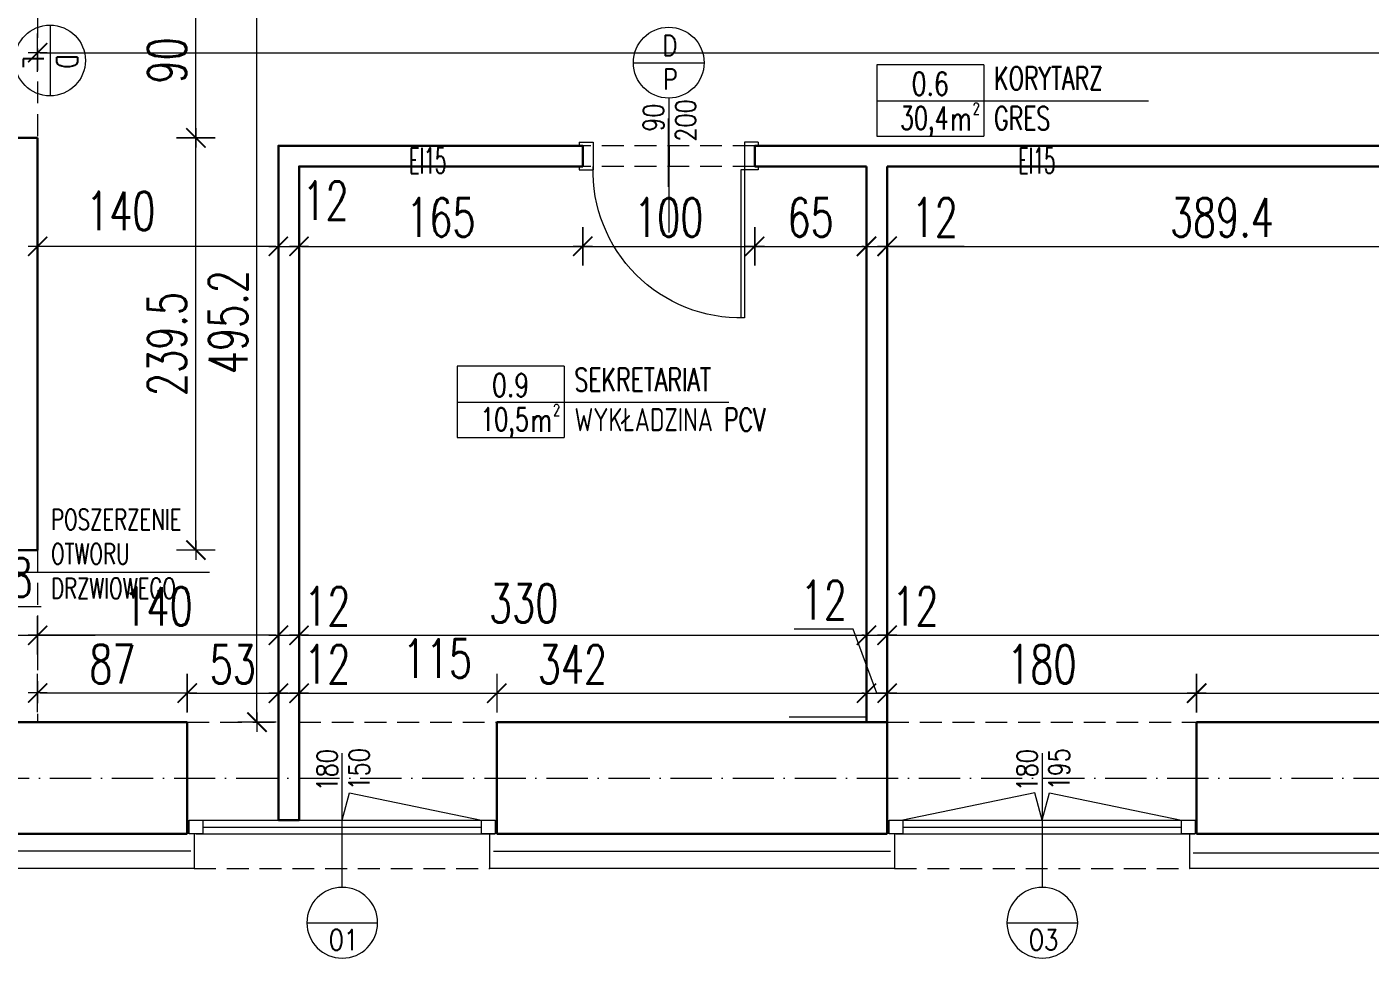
# Model space of a CAD drawing. Header units: millimetres. Extents: x -105266 to 178069, y 491 to 168574.
# Drawn here: x -44919 to -44138, y 55707 to 56249 of the extents above; entities that cross this region are included whole.
import ezdxf
from ezdxf.enums import TextEntityAlignment as Align

# ---------------------------------------------------------------- set-up
doc = ezdxf.new("R2010")
doc.units = ezdxf.units.MM
doc.linetypes.add('ACAD_ISO10W100', pattern=[18, 12, -3, 0, -3])
doc.linetypes.add('DASHED', pattern=[19.05, 12.7, -6.35])
doc.layers.get('defpoints').update_dxf_attribs({"color": 4})
for name, color, linetype, lineweight in [('A-izolacja', 4, 'BATTING', 5), ('A-murowane', 2, 'Continuous', 30), ('A-nad', 4, 'DASHED', 15), ('A-wykończenia', 6, 'Continuous', 13), ('A01_OSIE', 9, 'ACAD_ISO10W100', 9), ('A05_SCIANY', 1, 'Continuous', 20), ('A07_DRZWI_OKNA', 4, 'Continuous', 5), ('A08_OPIS DRZWI_OKIEN', 9, 'Continuous', 9), ('A16_OPIS_POM', 2, 'Continuous', 9), ('A17_OPIS_WARSTW', 32, 'Continuous', 9), ('stolarka', 1, 'Continuous', 5)]:
    doc.layers.add(name, color=color, linetype=linetype, lineweight=lineweight)
doc.styles.add('ROMANS', font='romans', dxfattribs={"width": 0.7})
doc.styles.add('WYM', font='ROMANS.SHX', dxfattribs={"width": 0.75})
doc.styles.add('X', font='ROMANS.shx', dxfattribs={"width": 0.5})
doc.linetypes.add('BATTING', pattern='A,0.00254,-2.54,[134,ltypeshp.shx,S=2.54,R=0,X=-2.54,Y=0],-5.08,[134,ltypeshp.shx,S=2.54,R=180,X=2.54,Y=0],-2.54', length=10.16254)
doc.dimstyles.new('PM-100', dxfattribs={"dimscale": 2.8, "dimtxt": 8, "dimasz": 0.5, "dimexe": 0, "dimexo": 0, "dimgap": 2, "dimtad": 1, "dimdec": 1, "dimrnd": 0.1, "dimzin": 13, "dimdsep": 46, "dimtxsty": 'ROMANS', "dimblk": 'Q', "dimcen": 0, "dimse1": 1, "dimse2": 1, "dimclrd": 256, "dimclre": 251, "dimclrt": 41, "dimadec": 1, "dimazin": 0, "dimtfac": 1, "dimtdec": 1, "dimtix": 1, "dimtmove": 1, "dimatfit": 0, "dimldrblk": 'NONE', "dimfxl": 1, "dimtolj": 1, "dimtzin": 13, "dimlwd": -1, "dimlwe": 0, "dimarcsym": 0})

# ---------------------------------------------------------------- blocks, each defined once
blk = doc.blocks.new('A$C4C256CE4')
at = {"layer": 'stolarka'}
for p, q in [((8, -27.5), (170, -27.5)), ((4, -35.5), (178, -35.5)), ((8, -31.5), (170, -31.5))]:
    blk.add_line(p, q, dxfattribs=at)
for points in [[(0, -27.5), (8, -27.5), (8, -35.5), (0, -35.5), (0, -27.5)], [(170, -27.5), (178, -27.5), (178, -35.5), (170, -35.5), (170, -27.5)]]:
    blk.add_lwpolyline(points, dxfattribs=at)
blk = doc.blocks.new('drzwi opis')
for p, q in [((-29.3, 124.9), (29.3, 124.9)), ((0, 95.6), (0, -15.6))]:
    blk.add_line(p, q)
blk.add_circle((0, 124.9), 29.3)
at = {"style": 'ROMANS', "width": 0.7}
for tag, p in [('WDNR', (1.1, 127.5)), ('WDPPOZ', (0, 102.7))]:
    blk.add_attdef(tag, text='', height=17, dxfattribs=at).set_placement(p, align=Align.CENTER)
for tag, p in [('WDS', (-4.1, -6)), ('WDH', (22.5, -6.4))]:
    blk.add_attdef(tag, text='', height=17, rotation=90, dxfattribs=at).set_placement(p, align=Align.CENTER)
blk = doc.blocks.new('opis-pomieszczenie')
for p, q in [((0, 21.79), (0, -21.42)), ((-64.77, 0), (99.88, 0))]:
    blk.add_line(p, q)
blk.add_lwpolyline([(0, 21.79), (-64.77, 21.79), (-64.77, -21.42), (0, -21.42)])
at = {"style": 'ROMANS', "width": 0.7}
for s, height, p in [('2', 7.15, (-4.55, -8.35)), ('m', 14.3, (-13.79, -17.95))]:
    blk.add_text(s, height=height, dxfattribs=at).set_placement(p, align=Align.CENTER)
blk.add_attdef('NR', text='', height=14.3, dxfattribs=at).set_placement((-32.39, 2.83), align=Align.CENTER)
for tag, p in [('POMIESZCZENIE', (6.3, 3.88)), ('POS', (6.3, -17.57))]:
    blk.add_attdef(tag, p, '', height=14.3, dxfattribs=at)
blk.add_attdef('POW', text='', height=14.3, dxfattribs=at).set_placement((-27, -17.41), align=Align.RIGHT)
blk = doc.blocks.new('Q')
for p, q in [((0, 8), (0, -8)), ((-4, 0), (4, 0))]:
    blk.add_line(p, q)
at = {"const_width": 0.7}
blk.add_lwpolyline([(4, 4), (-4, -4)], dxfattribs=at)
blk = doc.blocks.new('*D143')
at = {"layer": 'A17_OPIS_WARSTW', "transparency": 16777216}
blk.add_line((-44911.31, 56233.7), (-42961.11, 56233.7), dxfattribs=at)
at = {"layer": 'defpoints', "color": 0, "transparency": 16777216}
for p in [(-44912.71, 56315.55), (-42959.71, 56320.55), (-42959.71, 56233.7)]:
    blk.add_point(p, dxfattribs=at)
at = {"layer": 'A17_OPIS_WARSTW', "transparency": 16777216, "xscale": 1.399999999999999, "yscale": 1.399999999999999, "zscale": 1.399999999999999, "rotation": 180}
blk.add_blockref('Q', (-44912.71, 56233.7), dxfattribs=at)
at = {"layer": 'A17_OPIS_WARSTW', "transparency": 16777216, "xscale": 1.399999999999999, "yscale": 1.399999999999999, "zscale": 1.399999999999999}
blk.add_blockref('Q', (-42959.71, 56233.7), dxfattribs=at)
at = {"layer": 'A17_OPIS_WARSTW', "color": 41, "transparency": 16777216, "insert": (-43924.1, 56246.9), "char_height": 22.4, "attachment_point": 5, "style": 'ROMANS'}
blk.add_mtext('\\A1;1953', dxfattribs=at)
blk = doc.blocks.new('_None')
blk = doc.blocks.new('*D146')
at = {"layer": 'A17_OPIS_WARSTW', "transparency": 16777216}
blk.add_line((-44759.31, 55895.1), (-44432.11, 55895.1), dxfattribs=at)
at = {"layer": 'defpoints', "color": 0, "transparency": 16777216}
for p in [(-44760.71, 55944.64), (-44430.71, 55934.64), (-44430.71, 55895.1)]:
    blk.add_point(p, dxfattribs=at)
at = {"layer": 'A17_OPIS_WARSTW', "transparency": 16777216, "xscale": 1.399999999999999, "yscale": 1.399999999999999, "zscale": 1.399999999999999, "rotation": 180}
blk.add_blockref('Q', (-44760.71, 55895.1), dxfattribs=at)
at = {"layer": 'A17_OPIS_WARSTW', "transparency": 16777216, "xscale": 1.399999999999999, "yscale": 1.399999999999999, "zscale": 1.399999999999999}
blk.add_blockref('Q', (-44430.71, 55895.1), dxfattribs=at)
at = {"layer": 'A17_OPIS_WARSTW', "color": 41, "transparency": 16777216, "insert": (-44630.08, 55913.65), "char_height": 22.4, "attachment_point": 5, "style": 'ROMANS'}
blk.add_mtext('\\A1;330', dxfattribs=at)
blk = doc.blocks.new('*D147')
at = {"layer": 'A17_OPIS_WARSTW', "transparency": 16777216}
blk.add_line((-44417.31, 55895.1), (-43690.21, 55895.1), dxfattribs=at)
at = {"layer": 'defpoints', "color": 0, "transparency": 16777216}
for p in [(-44418.71, 55895.1), (-43688.81, 55895.1), (-43688.81, 55895.1)]:
    blk.add_point(p, dxfattribs=at)
at = {"layer": 'A17_OPIS_WARSTW', "transparency": 16777216, "xscale": 1.399999999999999, "yscale": 1.399999999999999, "zscale": 1.399999999999999, "rotation": 180}
blk.add_blockref('Q', (-44418.71, 55895.1), dxfattribs=at)
at = {"layer": 'A17_OPIS_WARSTW', "transparency": 16777216, "xscale": 1.399999999999999, "yscale": 1.399999999999999, "zscale": 1.399999999999999}
blk.add_blockref('Q', (-43688.81, 55895.1), dxfattribs=at)
at = {"layer": 'A17_OPIS_WARSTW', "color": 41, "transparency": 16777216, "insert": (-44053.76, 55911.9), "char_height": 22.4, "attachment_point": 5, "style": 'ROMANS'}
blk.add_mtext('\\A1;729.9', dxfattribs=at)
blk = doc.blocks.new('*D315')
at = {"layer": 'A17_OPIS_WARSTW', "transparency": 16777216}
blk.add_line((-44774.11, 56121.16), (-44911.31, 56121.16), dxfattribs=at)
at = {"layer": 'defpoints', "color": 0, "transparency": 16777216}
for p in [(-44912.71, 56123.69), (-44912.71, 56121.16), (-44772.71, 56121.16)]:
    blk.add_point(p, dxfattribs=at)
at = {"layer": 'A17_OPIS_WARSTW', "transparency": 16777216, "xscale": 1.399999999999999, "yscale": 1.399999999999999, "zscale": 1.399999999999999, "rotation": 180}
blk.add_blockref('Q', (-44912.71, 56121.16), dxfattribs=at)
at = {"layer": 'A17_OPIS_WARSTW', "transparency": 16777216, "xscale": 1.399999999999999, "yscale": 1.399999999999999, "zscale": 1.399999999999999}
blk.add_blockref('Q', (-44772.71, 56121.16), dxfattribs=at)
at = {"layer": 'A17_OPIS_WARSTW', "color": 41, "transparency": 16777216, "insert": (-44864.38, 56141.69), "char_height": 22.4, "attachment_point": 5, "style": 'ROMANS'}
blk.add_mtext('\\A1;140', dxfattribs=at)
blk = doc.blocks.new('*D166')
at = {"layer": 'A17_OPIS_WARSTW', "ltscale": 0.9, "transparency": 16777216}
blk.add_line((-44785.17, 55846.04), (-44785.17, 56338.44), dxfattribs=at)
at = {"layer": 'defpoints', "color": 0, "ltscale": 0.9, "transparency": 16777216}
for p in [(-44851.04, 56339.84), (-44785.17, 56339.84), (-44818.56, 55844.64)]:
    blk.add_point(p, dxfattribs=at)
at = {"layer": 'A17_OPIS_WARSTW', "ltscale": 0.9, "transparency": 16777216, "xscale": 1.399999999999999, "yscale": 1.399999999999999, "zscale": 1.399999999999999}
for p, rotation in [((-44785.17, 56339.84), 90), ((-44785.17, 55844.64), 270)]:
    blk.add_blockref('Q', p, dxfattribs=dict(at, rotation=rotation))
at = {"layer": 'A17_OPIS_WARSTW', "color": 41, "ltscale": 0.9, "transparency": 16777216, "insert": (-44801.97, 56077.12), "char_height": 22.4, "attachment_point": 5, "rotation": 90, "style": 'ROMANS'}
blk.add_mtext('\\A1;495.2', dxfattribs=at)
blk = doc.blocks.new('*D332')
at = {"layer": 'A17_OPIS_WARSTW', "ltscale": 0.9, "transparency": 16777216}
blk.add_line((-44911.31, 55861.57), (-44827.11, 55861.57), dxfattribs=at)
at = {"layer": 'defpoints', "color": 0, "ltscale": 0.9, "transparency": 16777216}
for p in [(-44825.71, 55861.57), (-44912.71, 55845.84), (-44825.71, 55845.84)]:
    blk.add_point(p, dxfattribs=at)
at = {"layer": 'A17_OPIS_WARSTW', "ltscale": 0.9, "transparency": 16777216, "xscale": 1.399999999999999, "yscale": 1.399999999999999, "zscale": 1.399999999999999, "rotation": 180}
blk.add_blockref('Q', (-44912.71, 55861.57), dxfattribs=at)
at = {"layer": 'A17_OPIS_WARSTW', "ltscale": 0.9, "transparency": 16777216, "xscale": 1.399999999999999, "yscale": 1.399999999999999, "zscale": 1.399999999999999}
blk.add_blockref('Q', (-44825.71, 55861.57), dxfattribs=at)
at = {"layer": 'A17_OPIS_WARSTW', "color": 41, "ltscale": 0.9, "transparency": 16777216, "insert": (-44869.21, 55878.37), "char_height": 22.4, "attachment_point": 5, "style": 'ROMANS'}
blk.add_mtext('\\A1;87', dxfattribs=at)
blk = doc.blocks.new('*D333')
at = {"layer": 'A17_OPIS_WARSTW', "ltscale": 0.9, "transparency": 16777216}
blk.add_line((-44824.31, 55861.45), (-44774.11, 55861.45), dxfattribs=at)
at = {"layer": 'defpoints', "color": 0, "ltscale": 0.9, "transparency": 16777216}
for p in [(-44772.71, 55861.45), (-44825.71, 55844.64), (-44772.71, 55844.64)]:
    blk.add_point(p, dxfattribs=at)
at = {"layer": 'A17_OPIS_WARSTW', "ltscale": 0.9, "transparency": 16777216, "xscale": 1.399999999999999, "yscale": 1.399999999999999, "zscale": 1.399999999999999, "rotation": 180}
blk.add_blockref('Q', (-44825.71, 55861.45), dxfattribs=at)
at = {"layer": 'A17_OPIS_WARSTW', "ltscale": 0.9, "transparency": 16777216, "xscale": 1.399999999999999, "yscale": 1.399999999999999, "zscale": 1.399999999999999}
blk.add_blockref('Q', (-44772.71, 55861.45), dxfattribs=at)
at = {"layer": 'A17_OPIS_WARSTW', "color": 41, "ltscale": 0.9, "transparency": 16777216, "insert": (-44799.21, 55878.25), "char_height": 22.4, "attachment_point": 5, "style": 'ROMANS'}
blk.add_mtext('\\A1;53', dxfattribs=at)
blk = doc.blocks.new('*D334')
at = {"layer": 'A17_OPIS_WARSTW', "ltscale": 0.9, "transparency": 16777216}
blk.add_line((-44771.31, 55861.45), (-44432.11, 55861.45), dxfattribs=at)
at = {"layer": 'defpoints', "color": 0, "ltscale": 0.9, "transparency": 16777216}
for p in [(-44430.71, 55861.45), (-44772.71, 55844.64), (-44430.71, 55844.64)]:
    blk.add_point(p, dxfattribs=at)
at = {"layer": 'A17_OPIS_WARSTW', "ltscale": 0.9, "transparency": 16777216, "xscale": 1.399999999999999, "yscale": 1.399999999999999, "zscale": 1.399999999999999, "rotation": 180}
blk.add_blockref('Q', (-44772.71, 55861.45), dxfattribs=at)
at = {"layer": 'A17_OPIS_WARSTW', "ltscale": 0.9, "transparency": 16777216, "xscale": 1.399999999999999, "yscale": 1.399999999999999, "zscale": 1.399999999999999}
blk.add_blockref('Q', (-44430.71, 55861.45), dxfattribs=at)
at = {"layer": 'A17_OPIS_WARSTW', "color": 41, "ltscale": 0.9, "transparency": 16777216, "insert": (-44601.71, 55878.25), "char_height": 22.4, "attachment_point": 5, "style": 'ROMANS'}
blk.add_mtext('\\A1;342', dxfattribs=at)
blk = doc.blocks.new('*D335')
at = {"layer": 'A17_OPIS_WARSTW', "ltscale": 0.9, "transparency": 16777216}
for p, q in [((-44438.41, 55898.76), (-44472.76, 55898.76)), ((-44424.71, 55861.45), (-44438.41, 55898.76)), ((-44432.11, 55861.45), (-44433.51, 55861.45)), ((-44430.71, 55861.45), (-44418.71, 55861.45)), ((-44430.71, 55861.45), (-44418.71, 55861.45)), ((-44417.31, 55861.45), (-44415.91, 55861.45))]:
    blk.add_line(p, q, dxfattribs=at)
at = {"layer": 'defpoints', "color": 0, "ltscale": 0.9, "transparency": 16777216}
for p in [(-44418.71, 55861.45), (-44430.71, 55844.64), (-44418.71, 55844.64)]:
    blk.add_point(p, dxfattribs=at)
at = {"layer": 'A17_OPIS_WARSTW', "ltscale": 0.9, "transparency": 16777216, "xscale": 1.399999999999999, "yscale": 1.399999999999999, "zscale": 1.399999999999999}
blk.add_blockref('Q', (-44430.71, 55861.45), dxfattribs=at)
at = {"layer": 'A17_OPIS_WARSTW', "ltscale": 0.9, "transparency": 16777216, "xscale": 1.399999999999999, "yscale": 1.399999999999999, "zscale": 1.399999999999999, "rotation": 180}
blk.add_blockref('Q', (-44418.71, 55861.45), dxfattribs=at)
at = {"layer": 'A17_OPIS_WARSTW', "color": 41, "ltscale": 0.9, "transparency": 16777216, "insert": (-44455.58, 55915.56), "char_height": 22.4, "attachment_point": 5, "style": 'ROMANS'}
blk.add_mtext('\\A1;12', dxfattribs=at)
blk = doc.blocks.new('*D336')
at = {"layer": 'A17_OPIS_WARSTW', "ltscale": 0.9, "transparency": 16777216}
blk.add_line((-44417.31, 55861.45), (-44240.11, 55861.45), dxfattribs=at)
at = {"layer": 'defpoints', "color": 0, "ltscale": 0.9, "transparency": 16777216}
for p in [(-44238.71, 55861.45), (-44418.71, 55844.64), (-44238.71, 55844.64)]:
    blk.add_point(p, dxfattribs=at)
at = {"layer": 'A17_OPIS_WARSTW', "ltscale": 0.9, "transparency": 16777216, "xscale": 1.399999999999999, "yscale": 1.399999999999999, "zscale": 1.399999999999999, "rotation": 180}
blk.add_blockref('Q', (-44418.71, 55861.45), dxfattribs=at)
at = {"layer": 'A17_OPIS_WARSTW', "ltscale": 0.9, "transparency": 16777216, "xscale": 1.399999999999999, "yscale": 1.399999999999999, "zscale": 1.399999999999999}
blk.add_blockref('Q', (-44238.71, 55861.45), dxfattribs=at)
at = {"layer": 'A17_OPIS_WARSTW', "color": 41, "ltscale": 0.9, "transparency": 16777216, "insert": (-44328.71, 55878.25), "char_height": 22.4, "attachment_point": 5, "style": 'ROMANS'}
blk.add_mtext('\\A1;180', dxfattribs=at)
blk = doc.blocks.new('*D337')
at = {"layer": 'A17_OPIS_WARSTW', "ltscale": 0.9, "transparency": 16777216}
blk.add_line((-44237.31, 55861.45), (-43936.11, 55861.45), dxfattribs=at)
at = {"layer": 'defpoints', "color": 0, "ltscale": 0.9, "transparency": 16777216}
for p in [(-43934.71, 55861.45), (-44238.71, 55844.64), (-43934.71, 55844.64)]:
    blk.add_point(p, dxfattribs=at)
at = {"layer": 'A17_OPIS_WARSTW', "ltscale": 0.9, "transparency": 16777216, "xscale": 1.399999999999999, "yscale": 1.399999999999999, "zscale": 1.399999999999999, "rotation": 180}
blk.add_blockref('Q', (-44238.71, 55861.45), dxfattribs=at)
at = {"layer": 'A17_OPIS_WARSTW', "ltscale": 0.9, "transparency": 16777216, "xscale": 1.399999999999999, "yscale": 1.399999999999999, "zscale": 1.399999999999999}
blk.add_blockref('Q', (-43934.71, 55861.45), dxfattribs=at)
at = {"layer": 'A17_OPIS_WARSTW', "color": 41, "ltscale": 0.9, "transparency": 16777216, "insert": (-44086.71, 55878.25), "char_height": 22.4, "attachment_point": 5, "style": 'ROMANS'}
blk.add_mtext('\\A1;304', dxfattribs=at)
blk = doc.blocks.new('*D349')
at = {"layer": 'A17_OPIS_WARSTW', "ltscale": 0.9, "transparency": 16777216}
for p, q in [((-44432.11, 56121.16), (-44433.51, 56121.16)), ((-44430.71, 56121.16), (-44418.71, 56121.16)), ((-44430.71, 56121.16), (-44418.71, 56121.16)), ((-44373.86, 56121.16), (-44418.71, 56121.16)), ((-44417.31, 56121.16), (-44415.91, 56121.16))]:
    blk.add_line(p, q, dxfattribs=at)
at = {"layer": 'defpoints', "color": 0, "ltscale": 0.9, "transparency": 16777216}
for p in [(-44430.71, 56121.16), (-44418.71, 56121.16), (-44418.71, 56121.16)]:
    blk.add_point(p, dxfattribs=at)
at = {"layer": 'A17_OPIS_WARSTW', "ltscale": 0.9, "transparency": 16777216, "xscale": 1.399999999999999, "yscale": 1.399999999999999, "zscale": 1.399999999999999}
blk.add_blockref('Q', (-44430.71, 56121.16), dxfattribs=at)
at = {"layer": 'A17_OPIS_WARSTW', "ltscale": 0.9, "transparency": 16777216, "xscale": 1.399999999999999, "yscale": 1.399999999999999, "zscale": 1.399999999999999, "rotation": 180}
blk.add_blockref('Q', (-44418.71, 56121.16), dxfattribs=at)
at = {"layer": 'A17_OPIS_WARSTW', "color": 41, "ltscale": 0.9, "transparency": 16777216, "insert": (-44391.04, 56137.96), "char_height": 22.4, "attachment_point": 5, "style": 'ROMANS'}
blk.add_mtext('\\A1;12', dxfattribs=at)
blk = doc.blocks.new('*D350')
at = {"layer": 'A17_OPIS_WARSTW', "ltscale": 0.9, "transparency": 16777216}
blk.add_line((-44417.31, 56121.16), (-44030.75, 56121.16), dxfattribs=at)
at = {"layer": 'defpoints', "color": 0, "ltscale": 0.9, "transparency": 16777216}
for p in [(-44029.35, 56167.64), (-44418.71, 56121.16), (-44029.35, 56121.16)]:
    blk.add_point(p, dxfattribs=at)
at = {"layer": 'A17_OPIS_WARSTW', "ltscale": 0.9, "transparency": 16777216, "xscale": 1.399999999999999, "yscale": 1.399999999999999, "zscale": 1.399999999999999, "rotation": 180}
blk.add_blockref('Q', (-44418.71, 56121.16), dxfattribs=at)
at = {"layer": 'A17_OPIS_WARSTW', "ltscale": 0.9, "transparency": 16777216, "xscale": 1.399999999999999, "yscale": 1.399999999999999, "zscale": 1.399999999999999}
blk.add_blockref('Q', (-44029.35, 56121.16), dxfattribs=at)
at = {"layer": 'A17_OPIS_WARSTW', "color": 41, "ltscale": 0.9, "transparency": 16777216, "insert": (-44224.03, 56137.96), "char_height": 22.4, "attachment_point": 5, "style": 'ROMANS'}
blk.add_mtext('\\A1;389.4', dxfattribs=at)
blk = doc.blocks.new('*D182')
at = {"layer": 'A17_OPIS_WARSTW', "ltscale": 0.9, "transparency": 16777216}
for p, q in [((-44774.11, 56121.16), (-44775.51, 56121.16)), ((-44772.71, 56121.16), (-44760.71, 56121.16)), ((-44759.31, 56121.16), (-44757.91, 56121.16))]:
    blk.add_line(p, q, dxfattribs=at)
at = {"layer": 'defpoints', "color": 0, "ltscale": 0.9, "transparency": 16777216}
for p in [(-44772.71, 56121.16), (-44760.71, 56121.16), (-44760.71, 56121.16)]:
    blk.add_point(p, dxfattribs=at)
at = {"layer": 'A17_OPIS_WARSTW', "ltscale": 0.9, "transparency": 16777216, "xscale": 1.399999999999999, "yscale": 1.399999999999999, "zscale": 1.399999999999999}
blk.add_blockref('Q', (-44772.71, 56121.16), dxfattribs=at)
at = {"layer": 'A17_OPIS_WARSTW', "ltscale": 0.9, "transparency": 16777216, "xscale": 1.399999999999999, "yscale": 1.399999999999999, "zscale": 1.399999999999999, "rotation": 180}
blk.add_blockref('Q', (-44760.71, 56121.16), dxfattribs=at)
at = {"layer": 'A17_OPIS_WARSTW', "color": 41, "ltscale": 0.9, "transparency": 16777216, "insert": (-44745.3, 56147.74), "char_height": 22.4, "attachment_point": 5, "style": 'ROMANS'}
blk.add_mtext('\\A1;12', dxfattribs=at)
blk = doc.blocks.new('*D183')
at = {"layer": 'A17_OPIS_WARSTW', "ltscale": 0.9, "transparency": 16777216}
for p, q in [((-44774.11, 55861.45), (-44775.51, 55861.45)), ((-44772.71, 55861.45), (-44760.71, 55861.45)), ((-44759.31, 55861.45), (-44757.91, 55861.45))]:
    blk.add_line(p, q, dxfattribs=at)
at = {"layer": 'defpoints', "color": 0, "ltscale": 0.9, "transparency": 16777216}
for p in [(-44772.71, 55861.45), (-44760.71, 55861.45), (-44760.71, 55861.45)]:
    blk.add_point(p, dxfattribs=at)
at = {"layer": 'A17_OPIS_WARSTW', "ltscale": 0.9, "transparency": 16777216, "xscale": 1.399999999999999, "yscale": 1.399999999999999, "zscale": 1.399999999999999}
blk.add_blockref('Q', (-44772.71, 55861.45), dxfattribs=at)
at = {"layer": 'A17_OPIS_WARSTW', "ltscale": 0.9, "transparency": 16777216, "xscale": 1.399999999999999, "yscale": 1.399999999999999, "zscale": 1.399999999999999, "rotation": 180}
blk.add_blockref('Q', (-44760.71, 55861.45), dxfattribs=at)
at = {"layer": 'A17_OPIS_WARSTW', "color": 41, "ltscale": 0.9, "transparency": 16777216, "insert": (-44744.24, 55878.25), "char_height": 22.4, "attachment_point": 5, "style": 'ROMANS'}
blk.add_mtext('\\A1;12', dxfattribs=at)
blk = doc.blocks.new('*D184')
at = {"layer": 'A17_OPIS_WARSTW', "ltscale": 0.9, "transparency": 16777216}
blk.add_line((-44759.31, 55861.45), (-44647.11, 55861.45), dxfattribs=at)
at = {"layer": 'defpoints', "color": 0, "ltscale": 0.9, "transparency": 16777216}
for p in [(-44760.71, 55861.45), (-44645.71, 55861.45), (-44645.71, 55861.45)]:
    blk.add_point(p, dxfattribs=at)
at = {"layer": 'A17_OPIS_WARSTW', "ltscale": 0.9, "transparency": 16777216, "xscale": 1.399999999999999, "yscale": 1.399999999999999, "zscale": 1.399999999999999, "rotation": 180}
blk.add_blockref('Q', (-44760.71, 55861.45), dxfattribs=at)
at = {"layer": 'A17_OPIS_WARSTW', "ltscale": 0.9, "transparency": 16777216, "xscale": 1.399999999999999, "yscale": 1.399999999999999, "zscale": 1.399999999999999}
blk.add_blockref('Q', (-44645.71, 55861.45), dxfattribs=at)
at = {"layer": 'A17_OPIS_WARSTW', "color": 41, "ltscale": 0.9, "transparency": 16777216, "insert": (-44680.27, 55881.64), "char_height": 22.4, "attachment_point": 5, "style": 'ROMANS'}
blk.add_mtext('\\A1;115', dxfattribs=at)
blk = doc.blocks.new('*D186')
at = {"layer": 'A17_OPIS_WARSTW', "ltscale": 0.9, "transparency": 16777216}
for p, q in [((-44941.71, 55895.1), (-44947.31, 55911.9)), ((-44947.31, 55911.9), (-44910.72, 55911.9)), ((-44969.31, 55895.1), (-44914.11, 55895.1))]:
    blk.add_line(p, q, dxfattribs=at)
at = {"layer": 'defpoints', "color": 0, "ltscale": 0.9, "transparency": 16777216}
for p in [(-44970.71, 55895.1), (-44912.71, 55895.1), (-44912.71, 55895.1)]:
    blk.add_point(p, dxfattribs=at)
at = {"layer": 'A17_OPIS_WARSTW', "ltscale": 0.9, "transparency": 16777216, "xscale": 1.399999999999999, "yscale": 1.399999999999999, "zscale": 1.399999999999999, "rotation": 180}
blk.add_blockref('Q', (-44970.71, 55895.1), dxfattribs=at)
at = {"layer": 'A17_OPIS_WARSTW', "ltscale": 0.9, "transparency": 16777216, "xscale": 1.399999999999999, "yscale": 1.399999999999999, "zscale": 1.399999999999999}
blk.add_blockref('Q', (-44912.71, 55895.1), dxfattribs=at)
at = {"layer": 'A17_OPIS_WARSTW', "color": 41, "ltscale": 0.9, "transparency": 16777216, "insert": (-44929.01, 55928.7), "char_height": 22.4, "attachment_point": 5, "style": 'ROMANS'}
blk.add_mtext('\\A1;58', dxfattribs=at)
blk = doc.blocks.new('*D199')
at = {"layer": 'A17_OPIS_WARSTW', "ltscale": 0.9, "transparency": 16777216}
blk.add_line((-44820.69, 55946.04), (-44820.69, 56182.79), dxfattribs=at)
at = {"layer": 'defpoints', "color": 0, "ltscale": 0.9, "transparency": 16777216}
for p in [(-44858.15, 56184.19), (-44820.69, 56184.19), (-44858.15, 55944.64)]:
    blk.add_point(p, dxfattribs=at)
at = {"layer": 'A17_OPIS_WARSTW', "ltscale": 0.9, "transparency": 16777216, "xscale": 1.399999999999999, "yscale": 1.399999999999999, "zscale": 1.399999999999999}
for p, rotation in [((-44820.69, 56184.19), 90), ((-44820.69, 55944.64), 270)]:
    blk.add_blockref('Q', p, dxfattribs=dict(at, rotation=rotation))
at = {"layer": 'A17_OPIS_WARSTW', "color": 41, "ltscale": 0.9, "transparency": 16777216, "insert": (-44837.49, 56064.41), "char_height": 22.4, "attachment_point": 5, "rotation": 90, "style": 'ROMANS'}
blk.add_mtext('\\A1;239.5', dxfattribs=at)
blk = doc.blocks.new('*D200')
at = {"layer": 'A17_OPIS_WARSTW', "ltscale": 0.9, "transparency": 16777216}
blk.add_line((-44820.69, 56185.59), (-44820.69, 56272.79), dxfattribs=at)
at = {"layer": 'defpoints', "color": 0, "ltscale": 0.9, "transparency": 16777216}
for p in [(-44858.15, 56274.19), (-44820.69, 56274.19), (-44858.15, 56184.19)]:
    blk.add_point(p, dxfattribs=at)
at = {"layer": 'A17_OPIS_WARSTW', "ltscale": 0.9, "transparency": 16777216, "xscale": 1.399999999999999, "yscale": 1.399999999999999, "zscale": 1.399999999999999}
for p, rotation in [((-44820.69, 56274.19), 90), ((-44820.69, 56184.19), 270)]:
    blk.add_blockref('Q', p, dxfattribs=dict(at, rotation=rotation))
at = {"layer": 'A17_OPIS_WARSTW', "color": 41, "ltscale": 0.9, "transparency": 16777216, "insert": (-44837.49, 56229.19), "char_height": 22.4, "attachment_point": 5, "rotation": 90, "style": 'ROMANS'}
blk.add_mtext('\\A1;90', dxfattribs=at)
blk = doc.blocks.new('A$C0E2605D4')
at = {"layer": 'A07_DRZWI_OKNA', "color": 0, "linetype": 'ByBlock'}
for p, q in [((-2, 2), (-2, -6)), ((-2, 2), (0, 2)), ((12, 2), (14, 2)), ((14, 2), (14, -6)), ((-2, -6), (14, -6)), ((14, -92), (99.97, -92)), ((-2, -102), (-2, -94)), ((14, -94), (100, -94)), ((14, -102), (14, -94)), ((-2, -102), (0, -102)), ((12, -102), (14, -102))]:
    blk.add_line(p, q, dxfattribs=at)
at = {"layer": 'A07_DRZWI_OKNA', "ltscale": 0.9}
for p, q in [((14, -94), (14, -92)), ((-2, -94), (14, -94))]:
    blk.add_line(p, q, dxfattribs=at)
at = {"layer": 'A07_DRZWI_OKNA', "color": 0, "linetype": 'ByBlock'}
blk.add_arc((14.45, -91.55), 85.59, 358.36265, 91.63735, dxfattribs=at)
blk = doc.blocks.new('*D395')
at = {"layer": 'A17_OPIS_WARSTW', "transparency": 16777216}
blk.add_line((-44759.31, 56121.16), (-44597.11, 56121.16), dxfattribs=at)
at = {"layer": 'defpoints', "color": 0, "transparency": 16777216}
for p in [(-44760.71, 56167.64), (-44595.71, 56167.64), (-44595.71, 56121.16)]:
    blk.add_point(p, dxfattribs=at)
at = {"layer": 'A17_OPIS_WARSTW', "transparency": 16777216, "xscale": 1.399999999999999, "yscale": 1.399999999999999, "zscale": 1.399999999999999, "rotation": 180}
blk.add_blockref('Q', (-44760.71, 56121.16), dxfattribs=at)
at = {"layer": 'A17_OPIS_WARSTW', "transparency": 16777216, "xscale": 1.399999999999999, "yscale": 1.399999999999999, "zscale": 1.399999999999999}
blk.add_blockref('Q', (-44595.71, 56121.16), dxfattribs=at)
at = {"layer": 'A17_OPIS_WARSTW', "color": 41, "transparency": 16777216, "insert": (-44678.21, 56137.96), "char_height": 22.4, "attachment_point": 5, "style": 'ROMANS'}
blk.add_mtext('\\A1;165', dxfattribs=at)
blk = doc.blocks.new('*D396')
at = {"layer": 'A17_OPIS_WARSTW', "ltscale": 0.9, "transparency": 16777216}
blk.add_line((-44594.31, 56121.16), (-44497.11, 56121.16), dxfattribs=at)
at = {"layer": 'defpoints', "color": 0, "ltscale": 0.9, "transparency": 16777216}
for p in [(-44595.71, 56167.64), (-44495.71, 56167.64), (-44495.71, 56121.16)]:
    blk.add_point(p, dxfattribs=at)
at = {"layer": 'A17_OPIS_WARSTW', "ltscale": 0.9, "transparency": 16777216, "xscale": 1.399999999999999, "yscale": 1.399999999999999, "zscale": 1.399999999999999, "rotation": 180}
blk.add_blockref('Q', (-44595.71, 56121.16), dxfattribs=at)
at = {"layer": 'A17_OPIS_WARSTW', "ltscale": 0.9, "transparency": 16777216, "xscale": 1.399999999999999, "yscale": 1.399999999999999, "zscale": 1.399999999999999}
blk.add_blockref('Q', (-44495.71, 56121.16), dxfattribs=at)
at = {"layer": 'A17_OPIS_WARSTW', "color": 41, "ltscale": 0.9, "transparency": 16777216, "insert": (-44545.71, 56137.96), "char_height": 22.4, "attachment_point": 5, "style": 'ROMANS'}
blk.add_mtext('\\A1;100', dxfattribs=at)
blk = doc.blocks.new('*D397')
at = {"layer": 'A17_OPIS_WARSTW', "ltscale": 0.9, "transparency": 16777216}
blk.add_line((-44494.31, 56121.16), (-44432.11, 56121.16), dxfattribs=at)
at = {"layer": 'defpoints', "color": 0, "ltscale": 0.9, "transparency": 16777216}
for p in [(-44495.71, 56167.64), (-44430.71, 56167.64), (-44430.71, 56121.16)]:
    blk.add_point(p, dxfattribs=at)
at = {"layer": 'A17_OPIS_WARSTW', "ltscale": 0.9, "transparency": 16777216, "xscale": 1.399999999999999, "yscale": 1.399999999999999, "zscale": 1.399999999999999, "rotation": 180}
blk.add_blockref('Q', (-44495.71, 56121.16), dxfattribs=at)
at = {"layer": 'A17_OPIS_WARSTW', "ltscale": 0.9, "transparency": 16777216, "xscale": 1.399999999999999, "yscale": 1.399999999999999, "zscale": 1.399999999999999}
blk.add_blockref('Q', (-44430.71, 56121.16), dxfattribs=at)
at = {"layer": 'A17_OPIS_WARSTW', "color": 41, "ltscale": 0.9, "transparency": 16777216, "insert": (-44463.21, 56137.96), "char_height": 22.4, "attachment_point": 5, "style": 'ROMANS'}
blk.add_mtext('\\A1;65', dxfattribs=at)
blk = doc.blocks.new('*D398')
at = {"layer": 'A17_OPIS_WARSTW', "ltscale": 0.9, "transparency": 16777216}
blk.add_line((-44774.11, 55895.1), (-44911.31, 55895.1), dxfattribs=at)
at = {"layer": 'defpoints', "color": 0, "ltscale": 0.9, "transparency": 16777216}
for p in [(-44912.71, 55944.64), (-44912.71, 55895.1), (-44772.71, 55895.1)]:
    blk.add_point(p, dxfattribs=at)
at = {"layer": 'A17_OPIS_WARSTW', "ltscale": 0.9, "transparency": 16777216, "xscale": 1.399999999999999, "yscale": 1.399999999999999, "zscale": 1.399999999999999, "rotation": 180}
blk.add_blockref('Q', (-44912.71, 55895.1), dxfattribs=at)
at = {"layer": 'A17_OPIS_WARSTW', "ltscale": 0.9, "transparency": 16777216, "xscale": 1.399999999999999, "yscale": 1.399999999999999, "zscale": 1.399999999999999}
blk.add_blockref('Q', (-44772.71, 55895.1), dxfattribs=at)
at = {"layer": 'A17_OPIS_WARSTW', "color": 41, "ltscale": 0.9, "transparency": 16777216, "insert": (-44842.71, 55911.9), "char_height": 22.4, "attachment_point": 5, "style": 'ROMANS'}
blk.add_mtext('\\A1;140', dxfattribs=at)
blk = doc.blocks.new('*D215')
at = {"layer": 'A17_OPIS_WARSTW', "ltscale": 0.9, "transparency": 16777216}
for p, q in [((-44774.11, 55895.1), (-44775.51, 55895.1)), ((-44772.71, 55895.1), (-44760.71, 55895.1)), ((-44759.31, 55895.1), (-44757.91, 55895.1))]:
    blk.add_line(p, q, dxfattribs=at)
at = {"layer": 'defpoints', "color": 0, "ltscale": 0.9, "transparency": 16777216}
for p in [(-44772.71, 55895.1), (-44760.71, 55895.1), (-44760.71, 55895.1)]:
    blk.add_point(p, dxfattribs=at)
at = {"layer": 'A17_OPIS_WARSTW', "ltscale": 0.9, "transparency": 16777216, "xscale": 1.399999999999999, "yscale": 1.399999999999999, "zscale": 1.399999999999999}
blk.add_blockref('Q', (-44772.71, 55895.1), dxfattribs=at)
at = {"layer": 'A17_OPIS_WARSTW', "ltscale": 0.9, "transparency": 16777216, "xscale": 1.399999999999999, "yscale": 1.399999999999999, "zscale": 1.399999999999999, "rotation": 180}
blk.add_blockref('Q', (-44760.71, 55895.1), dxfattribs=at)
at = {"layer": 'A17_OPIS_WARSTW', "color": 41, "ltscale": 0.9, "transparency": 16777216, "insert": (-44744.24, 55911.9), "char_height": 22.4, "attachment_point": 5, "style": 'ROMANS'}
blk.add_mtext('\\A1;12', dxfattribs=at)
blk = doc.blocks.new('*D216')
at = {"layer": 'A17_OPIS_WARSTW', "ltscale": 0.9, "transparency": 16777216}
for p, q in [((-44432.11, 55895.1), (-44433.51, 55895.1)), ((-44430.71, 55895.1), (-44418.71, 55895.1)), ((-44417.31, 55895.1), (-44415.91, 55895.1))]:
    blk.add_line(p, q, dxfattribs=at)
at = {"layer": 'defpoints', "color": 0, "ltscale": 0.9, "transparency": 16777216}
for p in [(-44430.71, 55895.1), (-44418.71, 55895.1), (-44418.71, 55895.1)]:
    blk.add_point(p, dxfattribs=at)
at = {"layer": 'A17_OPIS_WARSTW', "ltscale": 0.9, "transparency": 16777216, "xscale": 1.399999999999999, "yscale": 1.399999999999999, "zscale": 1.399999999999999}
blk.add_blockref('Q', (-44430.71, 55895.1), dxfattribs=at)
at = {"layer": 'A17_OPIS_WARSTW', "ltscale": 0.9, "transparency": 16777216, "xscale": 1.399999999999999, "yscale": 1.399999999999999, "zscale": 1.399999999999999, "rotation": 180}
blk.add_blockref('Q', (-44418.71, 55895.1), dxfattribs=at)
at = {"layer": 'A17_OPIS_WARSTW', "color": 41, "ltscale": 0.9, "transparency": 16777216, "insert": (-44402.24, 55911.9), "char_height": 22.4, "attachment_point": 5, "style": 'ROMANS'}
blk.add_mtext('\\A1;12', dxfattribs=at)

msp = doc.modelspace()

# ---------------------------------------------------------------- linework, layer by layer
at = {"color": 0, "linetype": 'ByBlock'}
for p, q in [((-44545.71, 56155.69), (-44545.71, 56195.51)), ((-44545.71, 56179.64), (-44545.71, 56167.64))]:
    msp.add_line(p, q, dxfattribs=at)
at = {"layer": 'A-izolacja', "ltscale": 0.9}
for p, q in [((-45005.71, 55769.92), (-44823.71, 55769.92)), ((-44647.71, 55769.59), (-44416.71, 55769.59)), ((-44240.71, 55768.66), (-43932.71, 55768.66))]:
    msp.add_line(p, q, dxfattribs=at)
at = {"layer": 'A-murowane'}
for p, q in [((-44912.71, 56184.19), (-44970.71, 56184.19)), ((-44912.71, 55944.64), (-44912.71, 56184.19)), ((-44912.71, 55944.64), (-44912.71, 56180.84)), ((-44595.71, 56167.64), (-44595.71, 56179.64)), ((-44495.71, 56167.64), (-44495.71, 56179.64)), ((-44430.71, 55844.64), (-44430.71, 56167.64)), ((-44418.71, 55844.64), (-44418.71, 56167.64)), ((-44970.71, 55944.64), (-44912.71, 55944.64)), ((-44825.71, 55844.64), (-44970.71, 55844.64)), ((-44825.71, 55844.64), (-44825.71, 55779.64)), ((-44645.71, 55844.64), (-44418.71, 55844.64)), ((-44645.71, 55844.64), (-44645.71, 55779.64)), ((-44418.71, 55844.64), (-44418.71, 55779.64)), ((-44238.71, 55844.64), (-43934.71, 55844.64)), ((-44238.71, 55844.64), (-44238.71, 55779.64)), ((-44772.71, 55787.64), (-44760.71, 55787.64)), ((-44912.71, 55779.64), (-45003.71, 55779.64)), ((-44825.71, 55779.64), (-44912.71, 55779.64)), ((-44645.71, 55779.64), (-44418.71, 55779.64)), ((-44238.71, 55779.64), (-43934.71, 55779.64))]:
    msp.add_line(p, q, dxfattribs=at)
for points in [[(-44595.71, 56179.64), (-44772.71, 56179.64), (-44772.71, 55787.64)], [(-44029.35, 56179.64), (-44495.71, 56179.64)], [(-44595.71, 56167.64), (-44760.71, 56167.64), (-44760.71, 55787.64)], [(-44430.71, 56167.64), (-44495.71, 56167.64)], [(-44029.35, 56167.64), (-44418.71, 56167.64)], [(-44029.35, 56167.64), (-44418.71, 56167.64)]]:
    msp.add_lwpolyline(points, dxfattribs=at)
at = {"layer": 'A-nad'}
for p, q in [((-44912.71, 56274.19), (-44912.71, 56184.19)), ((-44495.71, 56179.64), (-44595.71, 56179.64)), ((-44495.71, 56167.64), (-44595.71, 56167.64)), ((-44912.71, 55944.64), (-44912.71, 55844.64)), ((-44825.71, 55844.64), (-44772.71, 55844.64)), ((-44760.71, 55844.64), (-44645.71, 55844.64)), ((-44418.71, 55844.64), (-44238.71, 55844.64)), ((-44821.71, 55759.64), (-44649.71, 55759.64)), ((-44414.34, 55759.64), (-44242.71, 55759.64))]:
    msp.add_line(p, q, dxfattribs=at)
at = {"layer": 'A-wykończenia'}
for points in [[(-44821.71, 55779.64), (-44821.71, 55759.64), (-45007.71, 55759.64), (-45007.71, 55779.64)], [(-44414.34, 55779.64), (-44414.34, 55759.64), (-44649.71, 55759.64), (-44649.71, 55779.64)], [(-43930.71, 55779.64), (-43930.71, 55759.64), (-44242.71, 55759.64), (-44242.71, 55779.64)]]:
    msp.add_lwpolyline(points, dxfattribs=at)
at = {"layer": 'A01_OSIE', "ltscale": 2}
msp.add_line((-44941.71, 55812.14), (-42488.41, 55812.14), dxfattribs=at)
at = {"layer": 'A08_OPIS DRZWI_OKIEN'}
for points in [[(-44735.57, 55787.64), (-44731.29, 55803.47), (-44654.57, 55787.64)], [(-44328.57, 55787.64), (-44332.86, 55803.47), (-44409.57, 55787.64)], [(-44328.57, 55787.64), (-44324.29, 55803.47), (-44247.57, 55787.64)]]:
    msp.add_lwpolyline(points, dxfattribs=at)
at = {"layer": 'A17_OPIS_WARSTW', "ltscale": 0.9}
for p, q in [((-44475.71, 56167.64), (-44430.71, 56167.64)), ((-44970.71, 55931.83), (-44812.77, 55931.83)), ((-44475.71, 55847.64), (-44430.71, 55847.64))]:
    msp.add_line(p, q, dxfattribs=at)

# ---------------------------------------------------------------- block references
at = {"layer": 'A-murowane'}
for p in [(-44824.57, 55815.14), (-44417.57, 55815.14)]:
    msp.add_blockref('A$C4C256CE4', p, dxfattribs=at)
at = {"layer": 'A07_DRZWI_OKNA', "xscale": -1, "rotation": 90}
msp.add_blockref('A$C0E2605D4', (-44595.71, 56179.64), dxfattribs=at)
at = {"layer": 'A08_OPIS DRZWI_OKIEN'}
ref = msp.add_blockref('drzwi opis', (-44993.19, 56229.19), dxfattribs=dict(at, xscale=0.702000000001135, yscale=0.702000000001135, zscale=0.702000000001135, rotation=270))
ref.add_attrib('WDNR', 'D', dxfattribs={"layer": '0', "height": 11.93, "rotation": 270, "style": 'WYM', "width": 0.8}).set_placement((-44901.5, 56228.53), align=Align.CENTER)
ref.add_attrib('WDPPOZ', 'L', dxfattribs={"layer": '0', "height": 11.93, "rotation": 270, "style": 'WYM', "width": 0.8}).set_placement((-44921.09, 56228.27), align=Align.CENTER)
ref.add_attrib('WDS', '80', dxfattribs={"layer": '0', "height": 11.934, "style": 'WYM', "width": 0.8}).set_placement((-44941, 56232.05), align=Align.CENTER)
ref.add_attrib('WDH', '200', dxfattribs={"layer": '0', "height": 11.934, "style": 'WYM', "width": 0.8}).set_placement((-44939.34, 56213.4), align=Align.CENTER)
ref = msp.add_blockref('drzwi opis', (-44545.71, 56140.23), dxfattribs=dict(at, xscale=0.702000000001135, yscale=0.702000000001135, zscale=0.702000000001135))
ref.add_attrib('WDNR', 'D', dxfattribs={"layer": '0', "height": 11.93, "style": 'WYM', "width": 0.8}).set_placement((-44545.06, 56231.92), align=Align.CENTER)
ref.add_attrib('WDPPOZ', 'P', dxfattribs={"layer": '0', "height": 11.93, "style": 'WYM', "width": 0.8}).set_placement((-44544.79, 56212.33), align=Align.CENTER)
ref.add_attrib('WDS', '90', dxfattribs={"layer": '0', "height": 11.934, "rotation": 90, "style": 'WYM', "width": 0.8}).set_placement((-44548.57, 56195.92), align=Align.CENTER)
ref.add_attrib('WDH', '200', dxfattribs={"layer": '0', "height": 11.934, "rotation": 90, "style": 'WYM', "width": 0.8}).set_placement((-44529.92, 56194.31), align=Align.CENTER)
ref = msp.add_blockref('drzwi opis', (-44890.23, 55895.1), dxfattribs=dict(at, xscale=-0.702000000001135, yscale=0.702000000001135, zscale=0.702000000001135, rotation=90))
ref.add_attrib('WDNR', 'D', dxfattribs={"layer": '0', "height": 11.93, "rotation": 270, "style": 'WYM', "width": 0.8}).set_placement((-44993.85, 55894.45), align=Align.CENTER)
ref.add_attrib('WDPPOZ', 'P', dxfattribs={"layer": '0', "height": 11.93, "rotation": 270, "style": 'WYM', "width": 0.8}).set_placement((-44974.26, 55894.18), align=Align.CENTER)
ref.add_attrib('WDS', '90', dxfattribs={"layer": '0', "height": 11.934, "style": 'WYM', "width": 0.8}).set_placement((-44942.41, 55897.96), align=Align.CENTER)
ref.add_attrib('WDH', '200', dxfattribs={"layer": '0', "height": 11.934, "style": 'WYM', "width": 0.8}).set_placement((-44944.08, 55879.31), align=Align.CENTER)
ref = msp.add_blockref('drzwi opis', (-44735.57, 55815.72), dxfattribs=dict(at, xscale=-0.702000000001135, yscale=0.702000000001135, zscale=0.702000000001135, rotation=180))
ref.add_attrib('WDNR', 'O1', dxfattribs={"layer": '0', "height": 11.934, "style": 'WYM', "width": 0.8}).set_placement((-44734.92, 55712.1), align=Align.CENTER)
ref.add_attrib('WDS', '180', dxfattribs={"layer": '0', "height": 11.934, "rotation": 90, "style": 'WYM', "width": 0.8}).set_placement((-44738.43, 55816.66), align=Align.CENTER)
ref.add_attrib('WDH', '150', dxfattribs={"layer": '0', "height": 11.934, "rotation": 90, "style": 'WYM', "width": 0.8}).set_placement((-44719.78, 55817.24), align=Align.CENTER)
ref = msp.add_blockref('drzwi opis', (-44328.45, 55815.72), dxfattribs=dict(at, xscale=-0.702000000001135, yscale=0.702000000001135, zscale=0.702000000001135, rotation=180))
ref.add_attrib('WDNR', 'O3', dxfattribs={"layer": '0', "height": 11.934, "style": 'WYM', "width": 0.8}).set_placement((-44327.8, 55712.1), align=Align.CENTER)
ref.add_attrib('WDS', '180', dxfattribs={"layer": '0', "height": 11.934, "rotation": 90, "style": 'WYM', "width": 0.8}).set_placement((-44331.31, 55816.66), align=Align.CENTER)
ref.add_attrib('WDH', '195', dxfattribs={"layer": '0', "height": 11.934, "rotation": 90, "style": 'WYM', "width": 0.8}).set_placement((-44312.66, 55817.24), align=Align.CENTER)
at = {"layer": 'A16_OPIS_POM'}
ref = msp.add_blockref('opis-pomieszczenie', (-44362.53, 56205.78), dxfattribs=dict(at, xscale=0.9600000000064028, yscale=0.9600000000064028, zscale=0.9600000000064028))
ref.add_attrib('NR', '0.6', dxfattribs={"layer": '0', "height": 13.44, "style": 'ROMANS', "width": 0.75}).set_placement((-44393.62, 56208.92), align=Align.CENTER)
ref.add_attrib('POMIESZCZENIE', 'KORYTARZ', (-44356.48, 56212.08), dxfattribs={"layer": '0', "height": 13.44, "style": 'ROMANS', "width": 0.7})
ref.add_attrib('POS', 'GRES', (-44356.48, 56188.9), dxfattribs={"layer": '0', "height": 13.44, "style": 'ROMANS', "width": 0.7})
ref.add_attrib('POW', '30,4', dxfattribs={"layer": '0', "height": 13.44, "style": 'ROMANS', "width": 0.7}).set_placement((-44382.97, 56189.06), align=Align.RIGHT)
ref = msp.add_blockref('opis-pomieszczenie', (-44606.58, 56030.6), dxfattribs=dict(at, xscale=0.9600000000064028, yscale=0.9600000000064028, zscale=0.9600000000064028))
ref.add_attrib('NR', '0.9', dxfattribs={"layer": '0', "height": 13.44, "style": 'ROMANS', "width": 0.75}).set_placement((-44637.67, 56033.74), align=Align.CENTER)
ref.add_attrib('POMIESZCZENIE', 'SEKRETARIAT', (-44600.53, 56036.9), dxfattribs={"layer": '0', "height": 13.44, "style": 'ROMANS', "width": 0.7})
ref.add_attrib('POS', 'WYKŁADZINA PCV', (-44600.53, 56013.72), dxfattribs={"layer": '0', "height": 13.44, "style": 'ROMANS', "width": 0.7})
ref.add_attrib('POW', '10,5', dxfattribs={"layer": '0', "height": 13.44, "style": 'ROMANS', "width": 0.7}).set_placement((-44627.02, 56013.88), align=Align.RIGHT)

# ---------------------------------------------------------------- texts
at = {"layer": 'A05_SCIANY', "char_height": 15, "attachment_point": 1, "style": 'X'}
for insert in [(-44696.71, 56178.51), (-44342.49, 56178.51)]:
    msp.add_mtext_dynamic_manual_height_columns('EI15', width=76, gutter_width=125, heights=[0], dxfattribs=dict(at, insert=insert))
at = {"layer": 'A17_OPIS_WARSTW', "ltscale": 0.9, "insert": (-44904.98, 55968.4), "char_height": 12, "attachment_point": 1, "style": 'ROMANS'}
msp.add_mtext_dynamic_manual_height_columns('POSZERZENIE OTWORU DRZWIOWEGO', width=106.6594, gutter_width=125, heights=[0], dxfattribs=at)

# ---------------------------------------------------------------- dimensions: what is measured, and where the dimension line sits
at = {"layer": 'A17_OPIS_WARSTW', "ltscale": 0.9}
dim = msp.add_linear_dim(base=(-44785.17, 56339.84), p1=(-44818.56, 55844.64), p2=(-44851.04, 56339.84), angle=90, dimstyle='PM-100', dxfattribs=at)
dim.commit()
dim.dimension.update_dxf_attribs({"geometry": '*D166', "text_midpoint": (-44785.17, 56077.12), "dimtype": 160})
at = {"layer": 'A17_OPIS_WARSTW'}
for base, p1, p2, picture, middle in [((-42959.71, 56233.7), (-44912.71, 56315.55), (-42959.71, 56320.55), '*D143', (-43924.1, 56230.1)), ((-44912.71, 56121.16), (-44772.71, 56121.16), (-44912.71, 56123.69), '*D315', (-44864.38, 56124.89)), ((-44430.71, 55895.1), (-44760.71, 55944.64), (-44430.71, 55934.64), '*D146', (-44630.08, 55896.85))]:
    dim = msp.add_linear_dim(base=base, p1=p1, p2=p2, dimstyle='PM-100', dxfattribs=at)
    dim.commit()
    dim.dimension.update_dxf_attribs({"geometry": picture, "text_midpoint": middle, "dimtype": 160})
at = {"layer": 'A17_OPIS_WARSTW', "ltscale": 0.9}
for base, p1, p2, picture, middle in [((-44820.69, 56274.19), (-44858.15, 56184.19), (-44858.15, 56274.19), '*D200', (-44837.49, 56229.19)), ((-44820.6896, 56184.1863), (-44858.1523, 55944.6427), (-44858.1523, 56184.1863), '*D199', (-44837.4896, 56064.4145))]:
    dim = msp.add_linear_dim(base=base, p1=p1, p2=p2, angle=90, dimstyle='PM-100', dxfattribs=at)
    dim.commit()
    dim.dimension.update_dxf_attribs({"geometry": picture, "text_midpoint": middle})
at = {"layer": 'A17_OPIS_WARSTW'}
for base, p1, p2, picture, middle in [((-44595.71, 56121.16), (-44760.71, 56167.64), (-44595.71, 56167.64), '*D395', (-44678.21, 56137.96)), ((-43688.81, 55895.1), (-44418.71, 55895.1), (-43688.81, 55895.1), '*D147', (-44053.76, 55911.9))]:
    dim = msp.add_linear_dim(base=base, p1=p1, p2=p2, dimstyle='PM-100', dxfattribs=at)
    dim.commit()
    dim.dimension.update_dxf_attribs({"geometry": picture, "text_midpoint": middle})
at = {"layer": 'A17_OPIS_WARSTW', "ltscale": 0.9}
for base, p1, p2, picture, middle in [((-44495.71, 56121.16), (-44595.71, 56167.64), (-44495.71, 56167.64), '*D396', (-44545.71, 56137.96)), ((-44430.71, 56121.16), (-44495.71, 56167.64), (-44430.71, 56167.64), '*D397', (-44463.21, 56137.96)), ((-44029.35, 56121.16), (-44418.71, 56121.16), (-44029.35, 56167.64), '*D350', (-44224.03, 56137.96)), ((-44912.71, 55895.1), (-44772.71, 55895.1), (-44912.71, 55944.64), '*D398', (-44842.71, 55911.9)), ((-44825.71, 55861.57), (-44912.71, 55845.84), (-44825.71, 55845.84), '*D332', (-44869.21, 55878.37)), ((-44772.71, 55861.45), (-44825.71, 55844.64), (-44772.71, 55844.64), '*D333', (-44799.21, 55878.25)), ((-44430.71, 55861.45), (-44772.71, 55844.64), (-44430.71, 55844.64), '*D334', (-44601.71, 55878.25)), ((-44238.71, 55861.45), (-44418.71, 55844.64), (-44238.71, 55844.64), '*D336', (-44328.71, 55878.25)), ((-43934.71, 55861.45), (-44238.71, 55844.64), (-43934.71, 55844.64), '*D337', (-44086.71, 55878.25))]:
    dim = msp.add_linear_dim(base=base, p1=p1, p2=p2, dimstyle='PM-100', dxfattribs=at)
    dim.commit()
    dim.dimension.update_dxf_attribs({"geometry": picture, "text_midpoint": middle})
for base, p1, p2, picture, middle in [((-44760.71, 56121.16), (-44772.71, 56121.16), (-44760.71, 56121.16), '*D182', (-44745.3, 56130.94)), ((-44418.71, 56121.16), (-44430.71, 56121.16), (-44418.71, 56121.16), '*D349', (-44391.04, 56121.16)), ((-44912.71, 55895.1), (-44970.71, 55895.1), (-44912.71, 55895.1), '*D186', (-44941.71, 55911.9)), ((-44760.71, 55895.1), (-44772.71, 55895.1), (-44760.71, 55895.1), '*D215', (-44744.24, 55895.1)), ((-44418.71, 55861.45), (-44430.71, 55844.64), (-44418.71, 55844.64), '*D335', (-44444.01, 55898.76)), ((-44418.71, 55895.1), (-44430.71, 55895.1), (-44418.71, 55895.1), '*D216', (-44402.24, 55895.1)), ((-44760.71, 55861.45), (-44772.71, 55861.45), (-44760.71, 55861.45), '*D183', (-44744.24, 55861.45)), ((-44645.71, 55861.45), (-44760.71, 55861.45), (-44645.71, 55861.45), '*D184', (-44680.27, 55864.84))]:
    dim = msp.add_linear_dim(base=base, p1=p1, p2=p2, dimstyle='PM-100', dxfattribs=at)
    dim.commit()
    dim.dimension.update_dxf_attribs({"geometry": picture, "text_midpoint": middle, "dimtype": 160})

doc.saveas('drawing.dxf')
